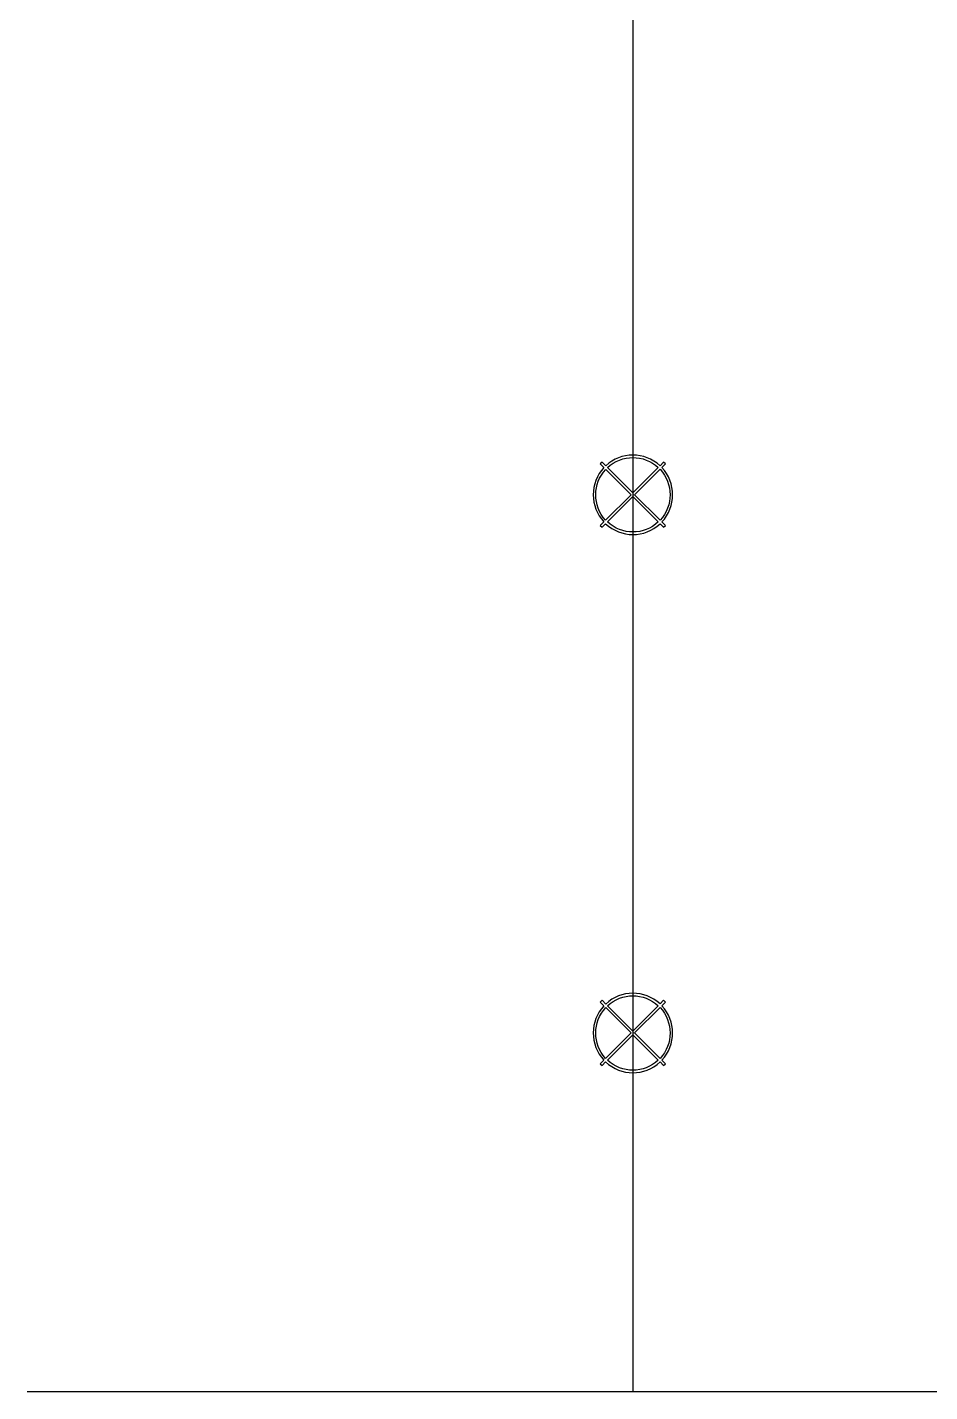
# Model space of a CAD drawing. Extents: x 14 to 424, y 5 to 394.
# Drawn here: x 87.7 to 151.6, y 4.9 to 101.5 of the extents above; entities that cross this region are included whole.
import ezdxf

# ---------------------------------------------------------------- set-up
doc = ezdxf.new("R2010")
doc.units = 0
doc.layers.add('Layer_1', color=7, linetype='CONTINUOUS')

msp = doc.modelspace()

# ---------------------------------------------------------------- linework, layer by layer
at = {"layer": 'Layer_1', "color": 1}
msp.add_line((130.635956, 4.928068), (130.635956, 393.548068), dxfattribs=at)
at = {"layer": 'Layer_1', "color": 7}
for p, q in [((128.422798, 70.7404), (128.295798, 70.613752)), ((128.422798, 70.7404), (128.295798, 70.613752)), ((128.295798, 70.613752), (128.555795, 70.35305)), ((128.295798, 70.613752), (128.555795, 70.35305)), ((128.683148, 70.48005), (128.422798, 70.7404)), ((128.683148, 70.48005), (128.422798, 70.7404)), ((132.785601, 70.7404), (132.529484, 70.48393)), ((132.785601, 70.7404), (132.529484, 70.48393)), ((132.65719, 70.357989), (132.912953, 70.613752)), ((132.65719, 70.357989), (132.912953, 70.613752)), ((132.912953, 70.613752), (132.785601, 70.7404)), ((132.912953, 70.613752), (132.785601, 70.7404)), ((128.683148, 70.225697), (130.477023, 68.432175)), ((128.683148, 70.225697), (130.477023, 68.432175)), ((130.604376, 68.558822), (128.810501, 70.35305)), ((130.604376, 68.558822), (128.810501, 70.35305)), ((132.402131, 70.357283), (130.604376, 68.558822)), ((132.402131, 70.357283), (130.604376, 68.558822)), ((130.731376, 68.432175), (132.53019, 70.230636)), ((130.731376, 68.432175), (132.53019, 70.230636)), ((130.477023, 68.432175), (128.679267, 66.633714)), ((130.477023, 68.432175), (128.679267, 66.633714)), ((128.805915, 66.506361), (130.604376, 68.304822)), ((128.805915, 66.506361), (130.604376, 68.304822)), ((130.604376, 68.304822), (132.407423, 66.502127)), ((130.604376, 68.304822), (132.407423, 66.502127)), ((132.53407, 66.629127), (130.731376, 68.432175)), ((132.53407, 66.629127), (130.731376, 68.432175)), ((128.551562, 66.507066), (128.295798, 66.250597)), ((128.551562, 66.507066), (128.295798, 66.250597)), ((128.295798, 66.250597), (128.422798, 66.123244)), ((128.295798, 66.250597), (128.422798, 66.123244)), ((128.422798, 66.123244), (128.678562, 66.379008)), ((128.422798, 66.123244), (128.678562, 66.379008)), ((132.53407, 66.374775), (132.785601, 66.123244)), ((132.53407, 66.374775), (132.785601, 66.123244)), ((132.912953, 66.250597), (132.661776, 66.502127)), ((132.912953, 66.250597), (132.661776, 66.502127)), ((132.785601, 66.123244), (132.912953, 66.250597)), ((132.785601, 66.123244), (132.912953, 66.250597)), ((132.912953, 66.250597), (132.912953, 66.250597)), ((132.912953, 66.250597), (132.912953, 66.250597)), ((128.422798, 32.636279), (128.295798, 32.509632)), ((128.422798, 32.636279), (128.295798, 32.509632)), ((128.295798, 32.509632), (128.555795, 32.248929)), ((128.295798, 32.509632), (128.555795, 32.248929)), ((128.683148, 32.375929), (128.422798, 32.636279)), ((128.683148, 32.375929), (128.422798, 32.636279)), ((128.683148, 32.121576), (130.477023, 30.328054)), ((128.683148, 32.121576), (130.477023, 30.328054)), ((130.604376, 30.454701), (128.810501, 32.248929)), ((130.604376, 30.454701), (128.810501, 32.248929)), ((132.402131, 32.253163), (130.604376, 30.454701)), ((132.402131, 32.253163), (130.604376, 30.454701)), ((130.731376, 30.328054), (132.53019, 32.126515)), ((130.731376, 30.328054), (132.53019, 32.126515)), ((132.785601, 32.636279), (132.529484, 32.37981)), ((132.785601, 32.636279), (132.529484, 32.37981)), ((132.65719, 32.253868), (132.912953, 32.509632)), ((132.65719, 32.253868), (132.912953, 32.509632)), ((132.912953, 32.509632), (132.785601, 32.636279)), ((132.912953, 32.509632), (132.785601, 32.636279)), ((130.477023, 30.328054), (128.679267, 28.529593)), ((130.477023, 30.328054), (128.679267, 28.529593)), ((128.805915, 28.40224), (130.604376, 30.200701)), ((128.805915, 28.40224), (130.604376, 30.200701)), ((130.604376, 30.200701), (132.407423, 28.398007)), ((130.604376, 30.200701), (132.407423, 28.398007)), ((132.53407, 28.525007), (130.731376, 30.328054)), ((132.53407, 28.525007), (130.731376, 30.328054)), ((128.551562, 28.402946), (128.295798, 28.146476)), ((128.551562, 28.402946), (128.295798, 28.146476)), ((128.295798, 28.146476), (128.422798, 28.019124)), ((128.295798, 28.146476), (128.422798, 28.019124)), ((128.422798, 28.019124), (128.678562, 28.274888)), ((128.422798, 28.019124), (128.678562, 28.274888)), ((132.53407, 28.270654), (132.785601, 28.019124)), ((132.53407, 28.270654), (132.785601, 28.019124)), ((132.912953, 28.146476), (132.661776, 28.398007)), ((132.912953, 28.146476), (132.661776, 28.398007)), ((132.785601, 28.019124), (132.912953, 28.146476)), ((132.785601, 28.019124), (132.912953, 28.146476)), ((132.912953, 28.146476), (132.912953, 28.146476)), ((132.912953, 28.146476), (132.912953, 28.146476))]:
    msp.add_line(p, q, dxfattribs=at)
at = {"layer": 'Layer_1', "color": 5}
for p, q in [((130.610556, 68.428153), (130.610556, 68.427447)), ((130.635956, 68.452847), (130.635956, 68.452847)), ((130.635956, 68.452847), (130.635956, 68.452847)), ((130.635956, 68.452847), (130.635956, 68.452847)), ((130.635956, 68.452847), (130.635956, 68.452847)), ((130.635956, 68.452847), (130.635956, 68.452847)), ((130.635956, 68.452847), (130.635956, 68.452847)), ((130.635956, 68.452847), (130.635956, 68.452847)), ((130.635956, 68.452847), (130.635956, 68.452847)), ((130.635956, 68.452847), (130.635956, 68.452847)), ((130.635956, 68.452847), (130.635956, 68.452847)), ((130.635956, 68.452847), (130.635956, 68.452847)), ((130.635956, 68.452847), (130.635956, 68.452847)), ((130.635956, 68.452847), (130.635956, 68.452847)), ((130.635956, 68.452847), (130.635956, 68.452847)), ((130.635956, 68.452847), (130.635956, 68.452847)), ((130.635956, 68.452847), (130.635956, 68.452847)), ((130.635956, 68.452847), (130.635956, 68.452847)), ((130.635956, 68.452847), (130.635956, 68.452847)), ((130.635956, 68.452847), (130.635956, 68.452847)), ((130.635956, 68.452847), (130.635956, 68.452847)), ((130.635956, 68.452847), (130.635956, 68.452847)), ((130.635956, 68.452847), (130.635956, 68.452847)), ((130.635956, 68.452847), (130.635956, 68.452847)), ((130.635956, 68.4024), (130.635956, 68.401695)), ((130.661356, 68.428153), (130.661356, 68.427447)), ((130.610556, 30.328153), (130.610556, 30.327447)), ((130.635956, 30.352847), (130.635956, 30.352847)), ((130.635956, 30.352847), (130.635956, 30.352847)), ((130.635956, 30.352847), (130.635956, 30.352847)), ((130.635956, 30.352847), (130.635956, 30.352847)), ((130.635956, 30.352847), (130.635956, 30.352847)), ((130.635956, 30.352847), (130.635956, 30.352847)), ((130.635956, 30.352847), (130.635956, 30.352847)), ((130.635956, 30.352847), (130.635956, 30.352847)), ((130.635956, 30.352847), (130.635956, 30.352847)), ((130.635956, 30.352847), (130.635956, 30.352847)), ((130.635956, 30.352847), (130.635956, 30.352847)), ((130.635956, 30.352847), (130.635956, 30.352847)), ((130.635956, 30.352847), (130.635956, 30.352847)), ((130.635956, 30.352847), (130.635956, 30.352847)), ((130.635956, 30.352847), (130.635956, 30.352847)), ((130.635956, 30.352847), (130.635956, 30.352847)), ((130.635956, 30.352847), (130.635956, 30.352847)), ((130.635956, 30.352847), (130.635956, 30.352847)), ((130.635956, 30.352847), (130.635956, 30.352847)), ((130.635956, 30.352847), (130.635956, 30.352847)), ((130.635956, 30.352847), (130.635956, 30.352847)), ((130.635956, 30.352847), (130.635956, 30.352847)), ((130.635956, 30.352847), (130.635956, 30.352847)), ((130.635956, 30.3024), (130.635956, 30.301695)), ((130.661356, 30.328153), (130.661356, 30.327447)), ((181.435956, 4.928068), (87.709956, 4.928068))]:
    msp.add_line(p, q, dxfattribs=at)
at = {"layer": 'Layer_1', "color": 7}
for points in [[(132.529484, 70.48393), (131.44822, 71.494286), (129.762648, 71.492875), (128.683148, 70.48005)], [(132.529484, 70.48393), (131.44822, 71.494286), (129.762648, 71.492875), (128.683148, 70.48005)], [(128.810501, 70.35305), (129.819445, 71.295672), (131.39107, 71.297083), (132.402131, 70.357283)], [(128.810501, 70.35305), (129.819445, 71.295672), (131.39107, 71.297083), (132.402131, 70.357283)], [(128.555795, 70.35305), (127.543323, 69.27355), (127.541559, 67.587977), (128.551562, 66.507066)], [(128.555795, 70.35305), (127.543323, 69.27355), (127.541559, 67.587977), (128.551562, 66.507066)], [(128.679267, 66.633714), (127.739467, 67.644775), (127.740526, 69.217105), (128.683148, 70.225697)], [(128.679267, 66.633714), (127.739467, 67.644775), (127.740526, 69.217105), (128.683148, 70.225697)], [(132.53019, 70.230636), (133.478809, 69.219575), (133.479515, 67.641247), (132.53407, 66.629127)], [(132.53019, 70.230636), (133.478809, 69.219575), (133.479515, 67.641247), (132.53407, 66.629127)], [(132.661776, 66.502127), (133.677423, 67.584097), (133.676012, 69.276725), (132.65719, 70.357989)], [(132.661776, 66.502127), (133.677423, 67.584097), (133.676012, 69.276725), (132.65719, 70.357989)], [(128.678562, 66.379008), (129.759473, 65.360539), (131.452101, 65.359127), (132.53407, 66.374775)], [(128.678562, 66.379008), (129.759473, 65.360539), (131.452101, 65.359127), (132.53407, 66.374775)], [(132.407423, 66.502127), (131.394951, 65.55633), (129.81627, 65.557389), (128.805915, 66.506361)], [(132.407423, 66.502127), (131.394951, 65.55633), (129.81627, 65.557389), (128.805915, 66.506361)], [(132.529484, 32.37981), (131.44822, 33.390165), (129.762648, 33.388754), (128.683148, 32.375929)], [(132.529484, 32.37981), (131.44822, 33.390165), (129.762648, 33.388754), (128.683148, 32.375929)], [(128.810501, 32.248929), (129.819445, 33.191551), (131.39107, 33.192963), (132.402131, 32.253163)], [(128.810501, 32.248929), (129.819445, 33.191551), (131.39107, 33.192963), (132.402131, 32.253163)], [(128.555795, 32.248929), (127.543323, 31.169429), (127.541559, 29.483857), (128.551562, 28.402946)], [(128.555795, 32.248929), (127.543323, 31.169429), (127.541559, 29.483857), (128.551562, 28.402946)], [(128.679267, 28.529593), (127.739467, 29.540654), (127.740526, 31.112985), (128.683148, 32.121576)], [(128.679267, 28.529593), (127.739467, 29.540654), (127.740526, 31.112985), (128.683148, 32.121576)], [(132.53019, 32.126515), (133.478809, 31.115454), (133.479515, 29.537126), (132.53407, 28.525007)], [(132.53019, 32.126515), (133.478809, 31.115454), (133.479515, 29.537126), (132.53407, 28.525007)], [(132.661776, 28.398007), (133.677423, 29.479976), (133.676012, 31.172957), (132.65719, 32.253868)], [(132.661776, 28.398007), (133.677423, 29.479976), (133.676012, 31.172957), (132.65719, 32.253868)], [(128.678562, 28.274888), (129.759473, 27.256418), (131.452101, 27.255007), (132.53407, 28.270654)], [(128.678562, 28.274888), (129.759473, 27.256418), (131.452101, 27.255007), (132.53407, 28.270654)], [(132.407423, 28.398007), (131.394951, 27.45221), (129.81627, 27.453621), (128.805915, 28.40224)], [(132.407423, 28.398007), (131.394951, 27.45221), (129.81627, 27.453621), (128.805915, 28.40224)]]:
    msp.add_open_spline(points, degree=3, dxfattribs=at)
at = {"layer": 'Layer_1', "color": 5}
for points in [[(130.635956, 68.452847), (130.622198, 68.452847), (130.610556, 68.441206), (130.610556, 68.427447)], [(130.635956, 68.452847), (130.622198, 68.452847), (130.610556, 68.441206), (130.610556, 68.427447)], [(130.635956, 68.452847), (130.622198, 68.452847), (130.610556, 68.441206), (130.610556, 68.427447)], [(130.635956, 68.452847), (130.622198, 68.452847), (130.610556, 68.441206), (130.610556, 68.427447)], [(130.635956, 68.452847), (130.622198, 68.452847), (130.610556, 68.441206), (130.610556, 68.427447)], [(130.635956, 68.452847), (130.622198, 68.452847), (130.610556, 68.441206), (130.610556, 68.427447)], [(130.635956, 68.452847), (130.622198, 68.452847), (130.610556, 68.441206), (130.610556, 68.427447)], [(130.635956, 68.452847), (130.622198, 68.452847), (130.610556, 68.441206), (130.610556, 68.427447)], [(130.635956, 68.452847), (130.622198, 68.452847), (130.610556, 68.441911), (130.610556, 68.427447)], [(130.635956, 68.452847), (130.622198, 68.452847), (130.610556, 68.441911), (130.610556, 68.427447)], [(130.635956, 68.452847), (130.622198, 68.452847), (130.610556, 68.441911), (130.610556, 68.427447)], [(130.635956, 68.452847), (130.622198, 68.452847), (130.610556, 68.441911), (130.610556, 68.427447)], [(130.635956, 68.452847), (130.622198, 68.452847), (130.610556, 68.441911), (130.610556, 68.427447)], [(130.635956, 68.452847), (130.622198, 68.452847), (130.610556, 68.441911), (130.610556, 68.427447)], [(130.635956, 68.452847), (130.622198, 68.452847), (130.610556, 68.441911), (130.610556, 68.427447)], [(130.635956, 68.452847), (130.622198, 68.452847), (130.610556, 68.441911), (130.610556, 68.427447)], [(130.635956, 68.452847), (130.622198, 68.452847), (130.610556, 68.441911), (130.610556, 68.428153)], [(130.635956, 68.452847), (130.622198, 68.452847), (130.610556, 68.441911), (130.610556, 68.428153)], [(130.635956, 68.452847), (130.622198, 68.452847), (130.610556, 68.441911), (130.610556, 68.428153)], [(130.635956, 68.452847), (130.622198, 68.452847), (130.610556, 68.441911), (130.610556, 68.428153)], [(130.635956, 68.452847), (130.622198, 68.452847), (130.610556, 68.441911), (130.610556, 68.428153)], [(130.610556, 68.428153), (130.610556, 68.413689), (130.622198, 68.4024), (130.635956, 68.4024)], [(130.610556, 68.428153), (130.610556, 68.413689), (130.622198, 68.4024), (130.635956, 68.4024)], [(130.610556, 68.428153), (130.610556, 68.413689), (130.622198, 68.4024), (130.635956, 68.4024)], [(130.610556, 68.428153), (130.610556, 68.413689), (130.622198, 68.4024), (130.635956, 68.4024)], [(130.610556, 68.428153), (130.610556, 68.413689), (130.622198, 68.4024), (130.635956, 68.4024)], [(130.610556, 68.427447), (130.610556, 68.412984), (130.622198, 68.401695), (130.635956, 68.401695)], [(130.610556, 68.427447), (130.610556, 68.412984), (130.622198, 68.401695), (130.635956, 68.401695)], [(130.610556, 68.427447), (130.610556, 68.412984), (130.622198, 68.401695), (130.635956, 68.401695)], [(130.610556, 68.427447), (130.610556, 68.413689), (130.622198, 68.401695), (130.635956, 68.401695)], [(130.610556, 68.427447), (130.610556, 68.413689), (130.622198, 68.401695), (130.635956, 68.401695)], [(130.610556, 68.427447), (130.610556, 68.413689), (130.622198, 68.401695), (130.635956, 68.401695)], [(130.610556, 68.427447), (130.610556, 68.413689), (130.622198, 68.401695), (130.635956, 68.401695)], [(130.610556, 68.427447), (130.610556, 68.413689), (130.622198, 68.401695), (130.635956, 68.401695)], [(130.610556, 68.427447), (130.610556, 68.413689), (130.622198, 68.401695), (130.635956, 68.401695)], [(130.610556, 68.427447), (130.610556, 68.413689), (130.622198, 68.401695), (130.635956, 68.401695)], [(130.610556, 68.427447), (130.610556, 68.413689), (130.622198, 68.401695), (130.635956, 68.401695)], [(130.610556, 68.427447), (130.610556, 68.413689), (130.622198, 68.401695), (130.635956, 68.401695)], [(130.610556, 68.427447), (130.610556, 68.413689), (130.622198, 68.401695), (130.635956, 68.401695)], [(130.610556, 68.427447), (130.610556, 68.413689), (130.622198, 68.401695), (130.635956, 68.401695)], [(130.610556, 68.427447), (130.610556, 68.413689), (130.622198, 68.401695), (130.635956, 68.401695)], [(130.610556, 68.427447), (130.610556, 68.413689), (130.622198, 68.401695), (130.635956, 68.401695)], [(130.661356, 68.427447), (130.661356, 68.441206), (130.650067, 68.452847), (130.635956, 68.452847)], [(130.661356, 68.427447), (130.661356, 68.441206), (130.650067, 68.452847), (130.635956, 68.452847)], [(130.661356, 68.427447), (130.661356, 68.441206), (130.650067, 68.452847), (130.635956, 68.452847)], [(130.661356, 68.427447), (130.661356, 68.441206), (130.650067, 68.452847), (130.635956, 68.452847)], [(130.661356, 68.427447), (130.661356, 68.441206), (130.650067, 68.452847), (130.635956, 68.452847)], [(130.661356, 68.427447), (130.661356, 68.441206), (130.650067, 68.452847), (130.635956, 68.452847)], [(130.661356, 68.427447), (130.661356, 68.441206), (130.650067, 68.452847), (130.635956, 68.452847)], [(130.661356, 68.427447), (130.661356, 68.441206), (130.650067, 68.452847), (130.635956, 68.452847)], [(130.661356, 68.427447), (130.661356, 68.441911), (130.650067, 68.452847), (130.635956, 68.452847)], [(130.661356, 68.427447), (130.661356, 68.441911), (130.650067, 68.452847), (130.635956, 68.452847)], [(130.661356, 68.427447), (130.661356, 68.441911), (130.650067, 68.452847), (130.635956, 68.452847)], [(130.661356, 68.427447), (130.661356, 68.441911), (130.650067, 68.452847), (130.635956, 68.452847)], [(130.661356, 68.427447), (130.661356, 68.441911), (130.650067, 68.452847), (130.635956, 68.452847)], [(130.661356, 68.427447), (130.661356, 68.441911), (130.650067, 68.452847), (130.635956, 68.452847)], [(130.661356, 68.427447), (130.661356, 68.441911), (130.650067, 68.452847), (130.635956, 68.452847)], [(130.661356, 68.427447), (130.661356, 68.441911), (130.650067, 68.452847), (130.635956, 68.452847)], [(130.661356, 68.428153), (130.661356, 68.441911), (130.650067, 68.452847), (130.635956, 68.452847)], [(130.661356, 68.428153), (130.661356, 68.441911), (130.650067, 68.452847), (130.635956, 68.452847)], [(130.661356, 68.428153), (130.661356, 68.441911), (130.650067, 68.452847), (130.635956, 68.452847)], [(130.661356, 68.428153), (130.661356, 68.441911), (130.650067, 68.452847), (130.635956, 68.452847)], [(130.661356, 68.428153), (130.661356, 68.441911), (130.650067, 68.452847), (130.635956, 68.452847)], [(130.635956, 68.4024), (130.650067, 68.4024), (130.661356, 68.413689), (130.661356, 68.428153)], [(130.635956, 68.4024), (130.650067, 68.4024), (130.661356, 68.413689), (130.661356, 68.428153)], [(130.635956, 68.4024), (130.650067, 68.4024), (130.661356, 68.413689), (130.661356, 68.428153)], [(130.635956, 68.4024), (130.650067, 68.4024), (130.661356, 68.413689), (130.661356, 68.428153)], [(130.635956, 68.4024), (130.650067, 68.4024), (130.661356, 68.413689), (130.661356, 68.428153)], [(130.635956, 68.401695), (130.650067, 68.401695), (130.661356, 68.412984), (130.661356, 68.427447)], [(130.635956, 68.401695), (130.650067, 68.401695), (130.661356, 68.412984), (130.661356, 68.427447)], [(130.635956, 68.401695), (130.650067, 68.401695), (130.661356, 68.412984), (130.661356, 68.427447)], [(130.635956, 68.401695), (130.650067, 68.401695), (130.661356, 68.413689), (130.661356, 68.427447)], [(130.635956, 68.401695), (130.650067, 68.401695), (130.661356, 68.413689), (130.661356, 68.427447)], [(130.635956, 68.401695), (130.650067, 68.401695), (130.661356, 68.413689), (130.661356, 68.427447)], [(130.635956, 68.401695), (130.650067, 68.401695), (130.661356, 68.413689), (130.661356, 68.427447)], [(130.635956, 68.401695), (130.650067, 68.401695), (130.661356, 68.413689), (130.661356, 68.427447)], [(130.635956, 68.401695), (130.650067, 68.401695), (130.661356, 68.413689), (130.661356, 68.427447)], [(130.635956, 68.401695), (130.650067, 68.401695), (130.661356, 68.413689), (130.661356, 68.427447)], [(130.635956, 68.401695), (130.650067, 68.401695), (130.661356, 68.413689), (130.661356, 68.427447)], [(130.635956, 68.401695), (130.650067, 68.401695), (130.661356, 68.413689), (130.661356, 68.427447)], [(130.635956, 68.401695), (130.650067, 68.401695), (130.661356, 68.413689), (130.661356, 68.427447)], [(130.635956, 68.401695), (130.650067, 68.401695), (130.661356, 68.413689), (130.661356, 68.427447)], [(130.635956, 68.401695), (130.650067, 68.401695), (130.661356, 68.413689), (130.661356, 68.427447)], [(130.635956, 68.401695), (130.650067, 68.401695), (130.661356, 68.413689), (130.661356, 68.427447)], [(130.635956, 30.352847), (130.622198, 30.352847), (130.610556, 30.341206), (130.610556, 30.327447)], [(130.635956, 30.352847), (130.622198, 30.352847), (130.610556, 30.341206), (130.610556, 30.327447)], [(130.635956, 30.352847), (130.622198, 30.352847), (130.610556, 30.341206), (130.610556, 30.327447)], [(130.635956, 30.352847), (130.622198, 30.352847), (130.610556, 30.341206), (130.610556, 30.327447)], [(130.635956, 30.352847), (130.622198, 30.352847), (130.610556, 30.341206), (130.610556, 30.327447)], [(130.635956, 30.352847), (130.622198, 30.352847), (130.610556, 30.341206), (130.610556, 30.327447)], [(130.635956, 30.352847), (130.622198, 30.352847), (130.610556, 30.341206), (130.610556, 30.327447)], [(130.635956, 30.352847), (130.622198, 30.352847), (130.610556, 30.341206), (130.610556, 30.327447)], [(130.635956, 30.352847), (130.622198, 30.352847), (130.610556, 30.341911), (130.610556, 30.327447)], [(130.635956, 30.352847), (130.622198, 30.352847), (130.610556, 30.341911), (130.610556, 30.327447)], [(130.635956, 30.352847), (130.622198, 30.352847), (130.610556, 30.341911), (130.610556, 30.327447)], [(130.635956, 30.352847), (130.622198, 30.352847), (130.610556, 30.341911), (130.610556, 30.327447)], [(130.635956, 30.352847), (130.622198, 30.352847), (130.610556, 30.341911), (130.610556, 30.327447)], [(130.635956, 30.352847), (130.622198, 30.352847), (130.610556, 30.341911), (130.610556, 30.327447)], [(130.635956, 30.352847), (130.622198, 30.352847), (130.610556, 30.341911), (130.610556, 30.327447)], [(130.635956, 30.352847), (130.622198, 30.352847), (130.610556, 30.341911), (130.610556, 30.327447)], [(130.635956, 30.352847), (130.622198, 30.352847), (130.610556, 30.341911), (130.610556, 30.328153)], [(130.635956, 30.352847), (130.622198, 30.352847), (130.610556, 30.341911), (130.610556, 30.328153)], [(130.635956, 30.352847), (130.622198, 30.352847), (130.610556, 30.341911), (130.610556, 30.328153)], [(130.635956, 30.352847), (130.622198, 30.352847), (130.610556, 30.341911), (130.610556, 30.328153)], [(130.635956, 30.352847), (130.622198, 30.352847), (130.610556, 30.341911), (130.610556, 30.328153)], [(130.610556, 30.328153), (130.610556, 30.313689), (130.622198, 30.3024), (130.635956, 30.3024)], [(130.610556, 30.328153), (130.610556, 30.313689), (130.622198, 30.3024), (130.635956, 30.3024)], [(130.610556, 30.328153), (130.610556, 30.313689), (130.622198, 30.3024), (130.635956, 30.3024)], [(130.610556, 30.328153), (130.610556, 30.313689), (130.622198, 30.3024), (130.635956, 30.3024)], [(130.610556, 30.328153), (130.610556, 30.313689), (130.622198, 30.3024), (130.635956, 30.3024)], [(130.610556, 30.327447), (130.610556, 30.312984), (130.622198, 30.301695), (130.635956, 30.301695)], [(130.610556, 30.327447), (130.610556, 30.312984), (130.622198, 30.301695), (130.635956, 30.301695)], [(130.610556, 30.327447), (130.610556, 30.312984), (130.622198, 30.301695), (130.635956, 30.301695)], [(130.610556, 30.327447), (130.610556, 30.313689), (130.622198, 30.301695), (130.635956, 30.301695)], [(130.610556, 30.327447), (130.610556, 30.313689), (130.622198, 30.301695), (130.635956, 30.301695)], [(130.610556, 30.327447), (130.610556, 30.313689), (130.622198, 30.301695), (130.635956, 30.301695)], [(130.610556, 30.327447), (130.610556, 30.313689), (130.622198, 30.301695), (130.635956, 30.301695)], [(130.610556, 30.327447), (130.610556, 30.313689), (130.622198, 30.301695), (130.635956, 30.301695)], [(130.610556, 30.327447), (130.610556, 30.313689), (130.622198, 30.301695), (130.635956, 30.301695)], [(130.610556, 30.327447), (130.610556, 30.313689), (130.622198, 30.301695), (130.635956, 30.301695)], [(130.610556, 30.327447), (130.610556, 30.313689), (130.622198, 30.301695), (130.635956, 30.301695)], [(130.610556, 30.327447), (130.610556, 30.313689), (130.622198, 30.301695), (130.635956, 30.301695)], [(130.610556, 30.327447), (130.610556, 30.313689), (130.622198, 30.301695), (130.635956, 30.301695)], [(130.610556, 30.327447), (130.610556, 30.313689), (130.622198, 30.301695), (130.635956, 30.301695)], [(130.610556, 30.327447), (130.610556, 30.313689), (130.622198, 30.301695), (130.635956, 30.301695)], [(130.610556, 30.327447), (130.610556, 30.313689), (130.622198, 30.301695), (130.635956, 30.301695)], [(130.661356, 30.327447), (130.661356, 30.341206), (130.650067, 30.352847), (130.635956, 30.352847)], [(130.661356, 30.327447), (130.661356, 30.341206), (130.650067, 30.352847), (130.635956, 30.352847)], [(130.661356, 30.327447), (130.661356, 30.341206), (130.650067, 30.352847), (130.635956, 30.352847)], [(130.661356, 30.327447), (130.661356, 30.341206), (130.650067, 30.352847), (130.635956, 30.352847)], [(130.661356, 30.327447), (130.661356, 30.341206), (130.650067, 30.352847), (130.635956, 30.352847)], [(130.661356, 30.327447), (130.661356, 30.341206), (130.650067, 30.352847), (130.635956, 30.352847)], [(130.661356, 30.327447), (130.661356, 30.341206), (130.650067, 30.352847), (130.635956, 30.352847)], [(130.661356, 30.327447), (130.661356, 30.341206), (130.650067, 30.352847), (130.635956, 30.352847)], [(130.661356, 30.327447), (130.661356, 30.341911), (130.650067, 30.352847), (130.635956, 30.352847)], [(130.661356, 30.327447), (130.661356, 30.341911), (130.650067, 30.352847), (130.635956, 30.352847)], [(130.661356, 30.327447), (130.661356, 30.341911), (130.650067, 30.352847), (130.635956, 30.352847)], [(130.661356, 30.327447), (130.661356, 30.341911), (130.650067, 30.352847), (130.635956, 30.352847)], [(130.661356, 30.327447), (130.661356, 30.341911), (130.650067, 30.352847), (130.635956, 30.352847)], [(130.661356, 30.327447), (130.661356, 30.341911), (130.650067, 30.352847), (130.635956, 30.352847)], [(130.661356, 30.327447), (130.661356, 30.341911), (130.650067, 30.352847), (130.635956, 30.352847)], [(130.661356, 30.327447), (130.661356, 30.341911), (130.650067, 30.352847), (130.635956, 30.352847)], [(130.661356, 30.328153), (130.661356, 30.341911), (130.650067, 30.352847), (130.635956, 30.352847)], [(130.661356, 30.328153), (130.661356, 30.341911), (130.650067, 30.352847), (130.635956, 30.352847)], [(130.661356, 30.328153), (130.661356, 30.341911), (130.650067, 30.352847), (130.635956, 30.352847)], [(130.661356, 30.328153), (130.661356, 30.341911), (130.650067, 30.352847), (130.635956, 30.352847)], [(130.661356, 30.328153), (130.661356, 30.341911), (130.650067, 30.352847), (130.635956, 30.352847)], [(130.635956, 30.3024), (130.650067, 30.3024), (130.661356, 30.313689), (130.661356, 30.328153)], [(130.635956, 30.3024), (130.650067, 30.3024), (130.661356, 30.313689), (130.661356, 30.328153)], [(130.635956, 30.3024), (130.650067, 30.3024), (130.661356, 30.313689), (130.661356, 30.328153)], [(130.635956, 30.3024), (130.650067, 30.3024), (130.661356, 30.313689), (130.661356, 30.328153)], [(130.635956, 30.3024), (130.650067, 30.3024), (130.661356, 30.313689), (130.661356, 30.328153)], [(130.635956, 30.301695), (130.650067, 30.301695), (130.661356, 30.312984), (130.661356, 30.327447)], [(130.635956, 30.301695), (130.650067, 30.301695), (130.661356, 30.312984), (130.661356, 30.327447)], [(130.635956, 30.301695), (130.650067, 30.301695), (130.661356, 30.312984), (130.661356, 30.327447)], [(130.635956, 30.301695), (130.650067, 30.301695), (130.661356, 30.313689), (130.661356, 30.327447)], [(130.635956, 30.301695), (130.650067, 30.301695), (130.661356, 30.313689), (130.661356, 30.327447)], [(130.635956, 30.301695), (130.650067, 30.301695), (130.661356, 30.313689), (130.661356, 30.327447)], [(130.635956, 30.301695), (130.650067, 30.301695), (130.661356, 30.313689), (130.661356, 30.327447)], [(130.635956, 30.301695), (130.650067, 30.301695), (130.661356, 30.313689), (130.661356, 30.327447)], [(130.635956, 30.301695), (130.650067, 30.301695), (130.661356, 30.313689), (130.661356, 30.327447)], [(130.635956, 30.301695), (130.650067, 30.301695), (130.661356, 30.313689), (130.661356, 30.327447)], [(130.635956, 30.301695), (130.650067, 30.301695), (130.661356, 30.313689), (130.661356, 30.327447)], [(130.635956, 30.301695), (130.650067, 30.301695), (130.661356, 30.313689), (130.661356, 30.327447)], [(130.635956, 30.301695), (130.650067, 30.301695), (130.661356, 30.313689), (130.661356, 30.327447)], [(130.635956, 30.301695), (130.650067, 30.301695), (130.661356, 30.313689), (130.661356, 30.327447)], [(130.635956, 30.301695), (130.650067, 30.301695), (130.661356, 30.313689), (130.661356, 30.327447)], [(130.635956, 30.301695), (130.650067, 30.301695), (130.661356, 30.313689), (130.661356, 30.327447)]]:
    msp.add_open_spline(points, degree=3, dxfattribs=at)

doc.saveas('drawing.dxf')
